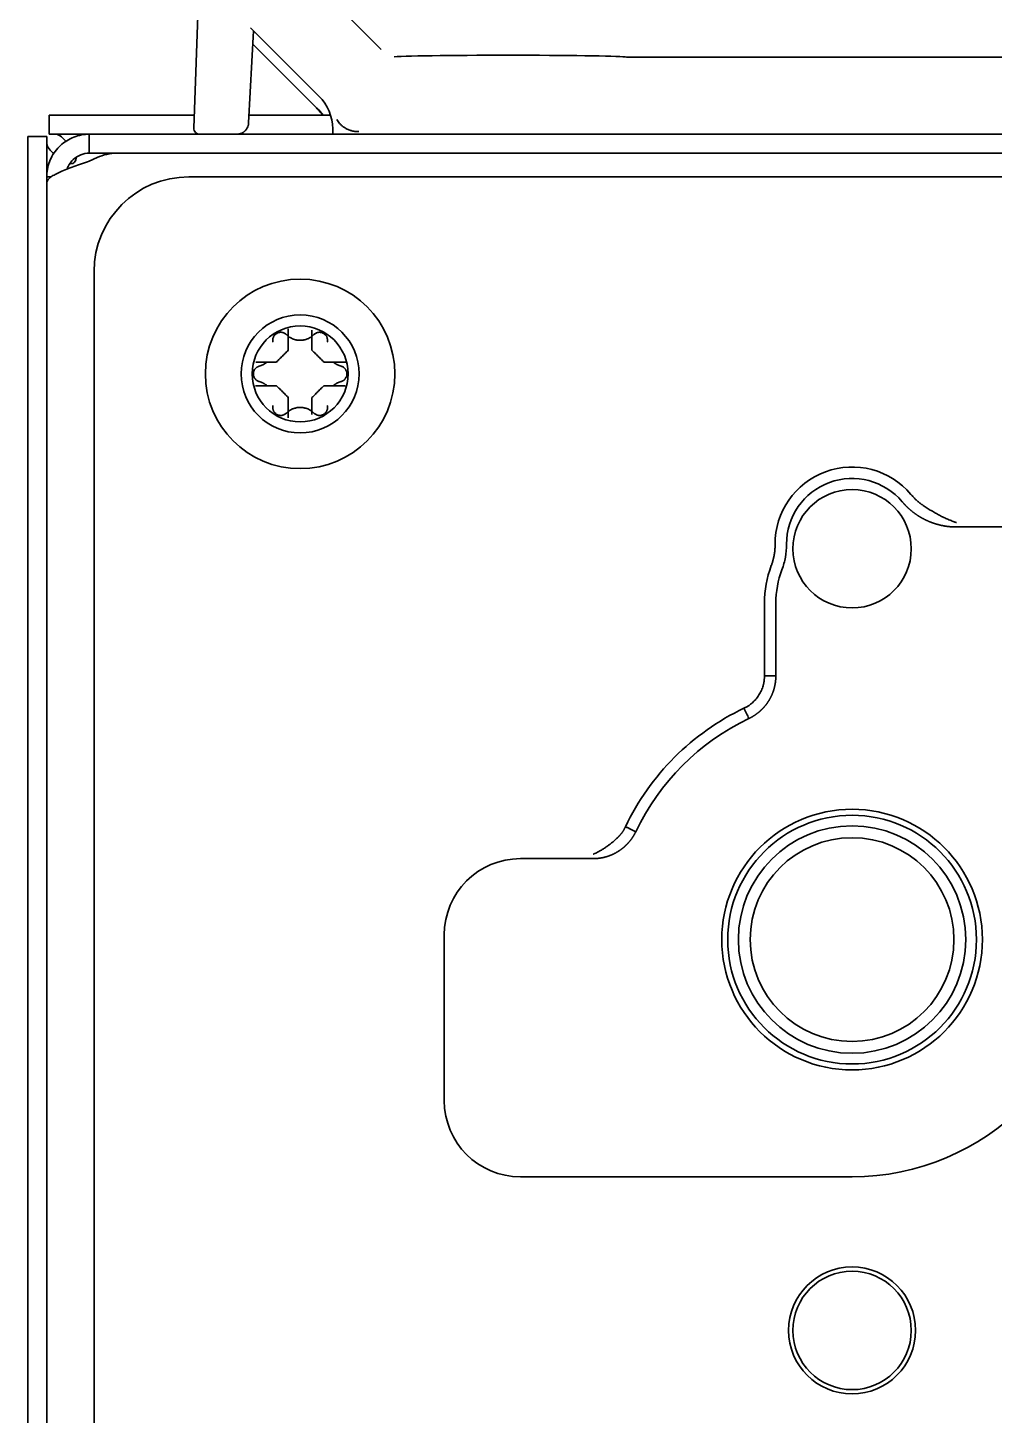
# Model space of a CAD drawing. Extents: x 53 to 4124, y 6244 to 10190.
# Drawn here: x 2213.5 to 2254.3, y 9966.3 to 10024.9 of the extents above; entities that cross this region are included whole.
import ezdxf

# ---------------------------------------------------------------- set-up
doc = ezdxf.new("R2010")
doc.units = 0
doc.header["$LTSCALE"] = 5
doc.layers.add('1', color=7, linetype='CONTINUOUS', true_color=0xffffff)

msp = doc.modelspace()

# ---------------------------------------------------------------- linework, layer by layer
at = {"layer": '1', "color": 7, "linetype": 'Continuous', "lineweight": 35}
for p, q in [((2228.396, 10023.969), (2220.407, 10031.958)), ((2220.484, 10020.652), (2220.708, 10027.06)), ((2223.004, 10024.764), (2222.8, 10020.867)), ((2222.881, 10024.888), (2225.768, 10022)), ((2222.974, 10024.194), (2225.604, 10021.565)), ((2238.772, 10023.646), (2254.779, 10023.646)), ((2214.375, 10021.193), (2216.375, 10021.193)), ((2214.375, 10020.393), (2214.375, 10021.193)), ((2220.512, 10021.193), (2216.375, 10021.193)), ((2226.269, 10021.193), (2222.819, 10021.193)), ((2226.354, 10020.621), (2226.358, 10020.393)), ((2213.475, 10018.293), (2213.475, 10020.293)), ((2213.475, 10020.293), (2214.275, 10020.293)), ((2214.275, 10020.293), (2214.275, 10018.599)), ((2216.068, 10020.393), (2214.375, 10020.393)), ((2216.075, 10020.393), (2216.401, 10020.393)), ((2216.401, 10020.393), (2217.246, 10020.393)), ((2217.246, 10020.393), (2272.939, 10020.393)), ((2216.075, 10019.593), (2216.401, 10019.593)), ((2216.401, 10019.404), (2216.075, 10019.252)), ((2217.246, 10019.593), (2216.401, 10019.593)), ((2217.246, 10019.593), (2272.939, 10019.593)), ((2217.246, 10019.591), (2272.575, 10019.591)), ((2222.775, 10019.591), (2222.775, 10019.593)), ((2226.372, 10019.593), (2226.372, 10019.591)), ((2232.572, 10019.593), (2232.572, 10019.591)), ((2234.984, 10019.591), (2234.984, 10019.593)), ((2213.475, 10018.293), (2213.475, 9677.393)), ((2214.468, 10018.593), (2214.275, 10018.593)), ((2214.275, 10018.593), (2214.275, 10018.343)), ((2214.275, 9378.493), (2214.275, 10018.343)), ((2220.275, 10018.593), (2279.276, 10018.593)), ((2274.275, 10018.593), (2220.275, 10018.593)), ((2216.275, 10014.593), (2216.275, 9927.088)), ((2216.275, 9928.593), (2216.275, 10014.593)), ((2255.275, 10003.811), (2252.684, 10003.811)), ((2244.575, 9997.529), (2244.575, 10000.593)), ((2245.058, 10000.593), (2245.058, 9997.529)), ((2237.339, 9989.811), (2234.275, 9989.811)), ((2231.058, 9986.593), (2231.058, 9979.593)), ((2234.275, 9976.376), (2248.275, 9976.376))]:
    msp.add_line(p, q, dxfattribs=at)
for centre, radius in [((2224.975, 10010.275), 4), ((2224.975, 10010.275), 2.49), ((2224.975, 10010.275), 2.025), ((2248.275, 10002.893), 2.5), ((2248.275, 9986.393), 5.5), ((2248.275, 9986.391), 5.25), ((2248.275, 9986.393), 4.8), ((2248.275, 9986.393), 4.3), ((2248.275, 9969.893), 2.68), ((2248.275, 9969.893), 2.5)]:
    msp.add_circle(centre, radius, dxfattribs=at)
for centre, radius, start, end in [((2220.734, 10020.643), 0.25, 178, 270), ((2215.275, 10019.393), 0.25, 270, 0), ((2217.246, 10017.591), 2, 90, 115), ((2220.275, 10014.593), 4, 90, 180), ((2220.275, 10014.593), 4, 90, 180), ((2248.275, 10003.093), 3.25, 40.12402, 180.27494), ((2248.275, 10003.093), 2.767, 40.12402, 180.27494), ((2249.075, 10000.593), 4.5, 159.36558, 180), ((2249.075, 10000.593), 4.017, 159.36558, 180), ((2248.275, 9986.593), 10.6, 115.50031, 154.49969), ((2248.275, 9986.593), 10.117, 115.50031, 154.49969), ((2234.275, 9986.593), 3.217, 90, 180), ((2248.275, 9986.593), 10.217, 270, 0), ((2234.275, 9979.593), 3.217, 180, 270)]:
    msp.add_arc(centre, radius, start, end, dxfattribs=at)
for centre, major_axis, ratio, start_param, end_param in [((2233.775, 10023.641), (5, 0), 0.017455, 0.087266, 2.885131), ((2224.354, 10020.586), (1.841, 0.782), 0.999823, 5.899274, 6.667096), ((2224.284, 10020.074), (0.76, -1.85), 0.999821, 1.774906, 1.96609)]:
    msp.add_ellipse(centre, major_axis=major_axis, ratio=ratio, start_param=start_param, end_param=end_param, dxfattribs=at)
for points, degree in [([(2225.604, 10021.565), (2225.631, 10021.537), (2225.658, 10021.51), (2225.686, 10021.483)], 3), ([(2225.693, 10021.475), (2225.691, 10021.478), (2225.688, 10021.48), (2225.686, 10021.483)], 3), ([(2216.075, 10019.593), (2216.075, 10020.393)], 1), ([(2223.975, 10010.775), (2223.999, 10010.799), (2224.046, 10010.847), (2224.118, 10010.918), (2224.189, 10010.99), (2224.261, 10011.061), (2224.332, 10011.132), (2224.404, 10011.204), (2224.451, 10011.252), (2224.475, 10011.275)], 3), ([(2225.475, 10011.275), (2225.501, 10011.249), (2225.553, 10011.198), (2225.626, 10011.124), (2225.698, 10011.053), (2225.768, 10010.983), (2225.837, 10010.913), (2225.906, 10010.845), (2225.952, 10010.798), (2225.975, 10010.775)], 3), ([(2224.475, 10009.275), (2224.449, 10009.302), (2224.398, 10009.353), (2224.324, 10009.427), (2224.253, 10009.498), (2224.182, 10009.568), (2224.113, 10009.638), (2224.044, 10009.706), (2223.998, 10009.752), (2223.975, 10009.775)], 3), ([(2225.975, 10009.775), (2225.952, 10009.752), (2225.904, 10009.704), (2225.833, 10009.633), (2225.761, 10009.561), (2225.69, 10009.49), (2225.618, 10009.419), (2225.547, 10009.347), (2225.499, 10009.299), (2225.475, 10009.275)], 3), ([(2250.76, 10005.188), (2250.99, 10004.913), (2251.282, 10004.718)], 2), ([(2244.864, 10002.179), (2245.028, 10002.613), (2245.025, 10003.078)], 2), ([(2243.712, 9996.161), (2244.111, 9996.347), (2244.578, 9997.091), (2244.575, 9997.529)], 2), ([(2245.058, 9997.529), (2244.575, 9997.529)], 1), ([(2243.92, 9995.725), (2243.85, 9995.87), (2243.781, 9996.015), (2243.712, 9996.161)], 3), ([(2238.397, 9990.718), (2238.59, 9990.904), (2238.708, 9991.157)], 2), ([(2239.143, 9990.949), (2238.708, 9991.157)], 1)]:
    msp.add_open_spline(points, degree=degree, dxfattribs=at)
for points, knots in [([(2225.693, 10021.475), (2225.716, 10021.452), (2225.739, 10021.428), (2225.783, 10021.38), (2225.804, 10021.355), (2225.857, 10021.29), (2225.887, 10021.25), (2225.916, 10021.208)], [0, 0, 0, 0, 0.281294, 0.281294, 0.562588, 0.562588, 1, 1, 1, 1]), ([(2222.3, 10020.393), (2222.309, 10020.393), (2222.317, 10020.393), (2222.334, 10020.394), (2222.343, 10020.395), (2222.369, 10020.398), (2222.386, 10020.4), (2222.421, 10020.408), (2222.439, 10020.413), (2222.476, 10020.424), (2222.494, 10020.432), (2222.531, 10020.449), (2222.549, 10020.459), (2222.578, 10020.477), (2222.587, 10020.483), (2222.606, 10020.497), (2222.616, 10020.505), (2222.635, 10020.522), (2222.645, 10020.531), (2222.664, 10020.55), (2222.674, 10020.56), (2222.689, 10020.578), (2222.693, 10020.584), (2222.703, 10020.597), (2222.708, 10020.603), (2222.722, 10020.624), (2222.731, 10020.639), (2222.74, 10020.656)], [0, 0, 0, 0, 0.0625, 0.0625, 0.125, 0.125, 0.25, 0.25, 0.375, 0.375, 0.5, 0.5, 0.625, 0.625, 0.6875, 0.6875, 0.75, 0.75, 0.8125, 0.8125, 0.875, 0.875, 0.90625, 0.90625, 0.9375, 0.9375, 1, 1, 1, 1]), ([(2222.74, 10020.656), (2222.757, 10020.687), (2222.771, 10020.721), (2222.786, 10020.774), (2222.791, 10020.793), (2222.797, 10020.83), (2222.799, 10020.848), (2222.8, 10020.867)], [0, 0, 0, 0, 0.5, 0.5, 0.75, 0.75, 1, 1, 1, 1]), ([(2226.519, 10021.016), (2226.536, 10020.987), (2226.555, 10020.959), (2226.596, 10020.903), (2226.618, 10020.875), (2226.668, 10020.821), (2226.694, 10020.794), (2226.753, 10020.742), (2226.785, 10020.717), (2226.837, 10020.681), (2226.856, 10020.669), (2226.894, 10020.645), (2226.914, 10020.634), (2226.976, 10020.601), (2227.022, 10020.581), (2227.085, 10020.559), (2227.098, 10020.554), (2227.124, 10020.546), (2227.138, 10020.542), (2227.18, 10020.531), (2227.209, 10020.524), (2227.27, 10020.513), (2227.303, 10020.508), (2227.371, 10020.502), (2227.407, 10020.5), (2227.446, 10020.501)], [0, 0, 0, 0, 0.125, 0.125, 0.25, 0.25, 0.375, 0.375, 0.5, 0.5, 0.5625, 0.5625, 0.625, 0.625, 0.75, 0.75, 0.78125, 0.78125, 0.8125, 0.8125, 0.875, 0.875, 0.9375, 0.9375, 1, 1, 1, 1]), ([(2214.275, 10020.052), (2214.275, 10019.978), (2214.299, 10019.904), (2214.389, 10019.757), (2214.456, 10019.683), (2214.555, 10019.596), (2214.571, 10019.582), (2214.588, 10019.568)], [0, 0, 0, 0, 0.457352, 0.457352, 0.914704, 0.914704, 1, 1, 1, 1]), ([(2214.281, 10018.742), (2214.291, 10018.853), (2214.31, 10018.964), (2214.37, 10019.179), (2214.409, 10019.284), (2214.507, 10019.484), (2214.566, 10019.58), (2214.699, 10019.759), (2214.774, 10019.842), (2214.938, 10019.993), (2215.028, 10020.061), (2215.217, 10020.179), (2215.317, 10020.23), (2215.525, 10020.311), (2215.633, 10020.342), (2215.852, 10020.383), (2215.964, 10020.393), (2216.075, 10020.393)], [0, 0, 0, 0, 0.125, 0.125, 0.25, 0.25, 0.375, 0.375, 0.5, 0.5, 0.625, 0.625, 0.75, 0.75, 0.875, 0.875, 1, 1, 1, 1]), ([(2215.102, 10020.078), (2215.088, 10020.096), (2215.073, 10020.113), (2214.985, 10020.213), (2214.912, 10020.28), (2214.764, 10020.37), (2214.69, 10020.393), (2214.616, 10020.393)], [0, 0, 0, 0, 0.088137, 0.088137, 0.544069, 0.544069, 1, 1, 1, 1]), ([(2215.133, 10018.928), (2215.146, 10018.964), (2215.16, 10018.999), (2215.231, 10019.144), (2215.307, 10019.245), (2215.489, 10019.413), (2215.596, 10019.48), (2215.827, 10019.57), (2215.951, 10019.593), (2216.075, 10019.593)], [0, 0, 0, 0, 0.092302, 0.092302, 0.394868, 0.394868, 0.697434, 0.697434, 1, 1, 1, 1]), ([(2216.075, 10019.252), (2215.964, 10019.215), (2215.852, 10019.178), (2215.633, 10019.104), (2215.525, 10019.068), (2215.317, 10018.994), (2215.217, 10018.957), (2215.028, 10018.883), (2214.938, 10018.846), (2214.774, 10018.772), (2214.699, 10018.736), (2214.566, 10018.662), (2214.507, 10018.625), (2214.409, 10018.551), (2214.37, 10018.514), (2214.31, 10018.44), (2214.291, 10018.404), (2214.281, 10018.367)], [0, 0, 0, 0, 0.125, 0.125, 0.25, 0.25, 0.375, 0.375, 0.5, 0.5, 0.625, 0.625, 0.75, 0.75, 0.875, 0.875, 1, 1, 1, 1]), ([(2214.275, 10018.593), (2214.275, 10018.606), (2214.275, 10018.632), (2214.277, 10018.669), (2214.279, 10018.706), (2214.281, 10018.73), (2214.281, 10018.742)], [0, 0, 0, 0, 0.253656, 0.505818, 0.755049, 1, 1, 1, 1]), ([(2214.281, 10018.367), (2214.281, 10018.363), (2214.279, 10018.356), (2214.277, 10018.349), (2214.275, 10018.344), (2214.275, 10018.344), (2214.275, 10018.343)], [0, 0, 0, 0, 0.244951, 0.494182, 0.746344, 1, 1, 1, 1]), ([(2223.831, 10011.608), (2223.826, 10011.625), (2223.82, 10011.661), (2223.819, 10011.697), (2223.821, 10011.724), (2223.822, 10011.733), (2223.824, 10011.751), (2223.826, 10011.76), (2223.832, 10011.787), (2223.837, 10011.804), (2223.848, 10011.83), (2223.852, 10011.838), (2223.86, 10011.855), (2223.865, 10011.863), (2223.879, 10011.886), (2223.89, 10011.901), (2223.908, 10011.922), (2223.915, 10011.929), (2223.928, 10011.942), (2223.935, 10011.948), (2223.956, 10011.966), (2223.971, 10011.976), (2223.995, 10011.99), (2224.004, 10011.995), (2224.02, 10012.003), (2224.029, 10012.006), (2224.055, 10012.016), (2224.073, 10012.021), (2224.1, 10012.026), (2224.109, 10012.028), (2224.128, 10012.03), (2224.137, 10012.031), (2224.156, 10012.031), (2224.165, 10012.031), (2224.183, 10012.03), (2224.192, 10012.029), (2224.22, 10012.025), (2224.237, 10012.022), (2224.264, 10012.013), (2224.272, 10012.01), (2224.289, 10012.004), (2224.298, 10012), (2224.322, 10011.988), (2224.338, 10011.979), (2224.36, 10011.963), (2224.367, 10011.957), (2224.381, 10011.945), (2224.387, 10011.939), (2224.394, 10011.933)], [0, 0, 0, 0, 0.0625, 0.125, 0.125, 0.15625, 0.15625, 0.1875, 0.1875, 0.25, 0.25, 0.28125, 0.28125, 0.3125, 0.3125, 0.375, 0.375, 0.40625, 0.40625, 0.4375, 0.4375, 0.5, 0.5, 0.53125, 0.53125, 0.5625, 0.5625, 0.625, 0.625, 0.65625, 0.65625, 0.6875, 0.6875, 0.71875, 0.71875, 0.75, 0.75, 0.8125, 0.8125, 0.84375, 0.84375, 0.875, 0.875, 0.9375, 0.9375, 0.96875, 0.96875, 1, 1, 1, 1]), ([(2224.394, 10011.933), (2224.432, 10011.895), (2224.473, 10011.861), (2224.539, 10011.817), (2224.561, 10011.803), (2224.597, 10011.784), (2224.609, 10011.778), (2224.633, 10011.767), (2224.646, 10011.761), (2224.708, 10011.735), (2224.759, 10011.719), (2224.825, 10011.706), (2224.839, 10011.704), (2224.866, 10011.7), (2224.879, 10011.698), (2224.92, 10011.694), (2224.948, 10011.692), (2225.03, 10011.692), (2225.084, 10011.698), (2225.163, 10011.714), (2225.19, 10011.72), (2225.229, 10011.732), (2225.242, 10011.737), (2225.267, 10011.746), (2225.28, 10011.751), (2225.342, 10011.776), (2225.389, 10011.802), (2225.455, 10011.846), (2225.477, 10011.862), (2225.518, 10011.896), (2225.538, 10011.914), (2225.557, 10011.933)], [0, 0, 0, 0, 0.125, 0.125, 0.1875, 0.1875, 0.21875, 0.21875, 0.25, 0.25, 0.375, 0.375, 0.40625, 0.40625, 0.4375, 0.4375, 0.5, 0.5, 0.625, 0.625, 0.6875, 0.6875, 0.71875, 0.71875, 0.75, 0.75, 0.875, 0.875, 0.9375, 0.9375, 1, 1, 1, 1]), ([(2224.475, 10011.275), (2224.475, 10011.33), (2224.475, 10011.438), (2224.475, 10011.599), (2224.475, 10011.758), (2224.475, 10011.914), (2224.475, 10012.049), (2224.475, 10012.135), (2224.475, 10012.171)], [0, 0, 0, 0, 0.176379, 0.352757, 0.529136, 0.705514, 0.881893, 1, 1, 1, 1]), ([(2225.475, 10012.115), (2225.475, 10012.059), (2225.475, 10012.003), (2225.475, 10011.838), (2225.475, 10011.728), (2225.475, 10011.504), (2225.475, 10011.391), (2225.475, 10011.275)], [0, 0, 0, 0, 0.207293, 0.207293, 0.603646, 0.603646, 1, 1, 1, 1]), ([(2225.557, 10011.933), (2225.57, 10011.946), (2225.597, 10011.969), (2225.628, 10011.988), (2225.653, 10012), (2225.661, 10012.004), (2225.678, 10012.01), (2225.687, 10012.013), (2225.713, 10012.021), (2225.731, 10012.025), (2225.758, 10012.029), (2225.767, 10012.03), (2225.786, 10012.031), (2225.795, 10012.031), (2225.822, 10012.03), (2225.841, 10012.028), (2225.868, 10012.023), (2225.877, 10012.021), (2225.895, 10012.016), (2225.904, 10012.013), (2225.93, 10012.003), (2225.946, 10011.995), (2225.97, 10011.981), (2225.978, 10011.976), (2225.994, 10011.966), (2226.001, 10011.96), (2226.023, 10011.943), (2226.036, 10011.93), (2226.054, 10011.909), (2226.06, 10011.902), (2226.071, 10011.887), (2226.076, 10011.879), (2226.091, 10011.856), (2226.099, 10011.839), (2226.109, 10011.814), (2226.113, 10011.805), (2226.118, 10011.787), (2226.12, 10011.779), (2226.127, 10011.752), (2226.129, 10011.734), (2226.131, 10011.707), (2226.131, 10011.698), (2226.131, 10011.679), (2226.13, 10011.67), (2226.128, 10011.643), (2226.124, 10011.625), (2226.12, 10011.608)], [0, 0, 0, 0, 0.0625, 0.125, 0.125, 0.15625, 0.15625, 0.1875, 0.1875, 0.25, 0.25, 0.28125, 0.28125, 0.3125, 0.3125, 0.375, 0.375, 0.40625, 0.40625, 0.4375, 0.4375, 0.5, 0.5, 0.53125, 0.53125, 0.5625, 0.5625, 0.625, 0.625, 0.65625, 0.65625, 0.6875, 0.6875, 0.75, 0.75, 0.78125, 0.78125, 0.8125, 0.8125, 0.875, 0.875, 0.90625, 0.90625, 0.9375, 0.9375, 1, 1, 1, 1]), ([(2223.1, 10010.775), (2223.167, 10010.775), (2223.236, 10010.775), (2223.413, 10010.775), (2223.523, 10010.775), (2223.746, 10010.775), (2223.86, 10010.775), (2223.975, 10010.775)], [0, 0, 0, 0, 0.241257, 0.241257, 0.620628, 0.620628, 1, 1, 1, 1]), ([(2223.249, 10010.601), (2223.301, 10010.614), (2223.35, 10010.633), (2223.422, 10010.668), (2223.445, 10010.681), (2223.48, 10010.702), (2223.491, 10010.71), (2223.513, 10010.725), (2223.524, 10010.733), (2223.546, 10010.75), (2223.557, 10010.758), (2223.567, 10010.767)], [0, 0, 0, 0, 0.4426, 0.4426, 0.6639, 0.6639, 0.77455, 0.77455, 0.885201, 0.885201, 1, 1, 1, 1]), ([(2225.975, 10010.775), (2226.03, 10010.775), (2226.138, 10010.775), (2226.299, 10010.775), (2226.458, 10010.775), (2226.613, 10010.775), (2226.757, 10010.775), (2226.854, 10010.775), (2226.899, 10010.775)], [0, 0, 0, 0, 0.17105, 0.3421, 0.513149, 0.684199, 0.855249, 1, 1, 1, 1]), ([(2226.383, 10010.768), (2226.393, 10010.759), (2226.425, 10010.733), (2226.458, 10010.71), (2226.493, 10010.689), (2226.504, 10010.682), (2226.528, 10010.669), (2226.54, 10010.663), (2226.6, 10010.633), (2226.649, 10010.615), (2226.701, 10010.601)], [0, 0, 0, 0, 0.11426, 0.335695, 0.335695, 0.446413, 0.446413, 0.55713, 0.55713, 1, 1, 1, 1]), ([(2223.249, 10009.95), (2223.232, 10009.955), (2223.198, 10009.967), (2223.166, 10009.985), (2223.143, 10010), (2223.136, 10010.005), (2223.121, 10010.017), (2223.115, 10010.023), (2223.095, 10010.041), (2223.082, 10010.055), (2223.065, 10010.076), (2223.06, 10010.084), (2223.05, 10010.099), (2223.045, 10010.107), (2223.032, 10010.132), (2223.025, 10010.148), (2223.016, 10010.175), (2223.013, 10010.184), (2223.008, 10010.202), (2223.006, 10010.211), (2223.002, 10010.238), (2223, 10010.257), (2223, 10010.284), (2223.001, 10010.294), (2223.002, 10010.312), (2223.003, 10010.322), (2223.008, 10010.349), (2223.012, 10010.367), (2223.021, 10010.393), (2223.025, 10010.402), (2223.032, 10010.419), (2223.036, 10010.427), (2223.049, 10010.451), (2223.059, 10010.467), (2223.076, 10010.489), (2223.082, 10010.496), (2223.095, 10010.509), (2223.101, 10010.516), (2223.121, 10010.534), (2223.135, 10010.546), (2223.158, 10010.561), (2223.166, 10010.566), (2223.182, 10010.574), (2223.19, 10010.579), (2223.215, 10010.59), (2223.232, 10010.596), (2223.249, 10010.601)], [0, 0, 0, 0, 0.0625, 0.125, 0.125, 0.15625, 0.15625, 0.1875, 0.1875, 0.25, 0.25, 0.28125, 0.28125, 0.3125, 0.3125, 0.375, 0.375, 0.40625, 0.40625, 0.4375, 0.4375, 0.5, 0.5, 0.53125, 0.53125, 0.5625, 0.5625, 0.625, 0.625, 0.65625, 0.65625, 0.6875, 0.6875, 0.75, 0.75, 0.78125, 0.78125, 0.8125, 0.8125, 0.875, 0.875, 0.90625, 0.90625, 0.9375, 0.9375, 1, 1, 1, 1]), ([(2226.701, 10010.601), (2226.719, 10010.596), (2226.753, 10010.584), (2226.784, 10010.566), (2226.807, 10010.551), (2226.815, 10010.546), (2226.829, 10010.534), (2226.836, 10010.528), (2226.856, 10010.51), (2226.868, 10010.496), (2226.885, 10010.475), (2226.891, 10010.467), (2226.901, 10010.452), (2226.905, 10010.444), (2226.918, 10010.419), (2226.926, 10010.403), (2226.935, 10010.376), (2226.938, 10010.367), (2226.942, 10010.349), (2226.944, 10010.34), (2226.949, 10010.313), (2226.95, 10010.295), (2226.95, 10010.267), (2226.95, 10010.257), (2226.948, 10010.239), (2226.947, 10010.23), (2226.943, 10010.202), (2226.938, 10010.184), (2226.929, 10010.158), (2226.926, 10010.149), (2226.918, 10010.132), (2226.914, 10010.124), (2226.901, 10010.1), (2226.891, 10010.084), (2226.874, 10010.062), (2226.869, 10010.055), (2226.856, 10010.042), (2226.85, 10010.035), (2226.83, 10010.017), (2226.815, 10010.005), (2226.793, 10009.99), (2226.785, 10009.985), (2226.769, 10009.977), (2226.761, 10009.973), (2226.736, 10009.961), (2226.719, 10009.955), (2226.701, 10009.95)], [0, 0, 0, 0, 0.0625, 0.125, 0.125, 0.15625, 0.15625, 0.1875, 0.1875, 0.25, 0.25, 0.28125, 0.28125, 0.3125, 0.3125, 0.375, 0.375, 0.40625, 0.40625, 0.4375, 0.4375, 0.5, 0.5, 0.53125, 0.53125, 0.5625, 0.5625, 0.625, 0.625, 0.65625, 0.65625, 0.6875, 0.6875, 0.75, 0.75, 0.78125, 0.78125, 0.8125, 0.8125, 0.875, 0.875, 0.90625, 0.90625, 0.9375, 0.9375, 1, 1, 1, 1]), ([(2223.975, 10009.775), (2223.921, 10009.775), (2223.813, 10009.775), (2223.651, 10009.775), (2223.492, 10009.775), (2223.337, 10009.775), (2223.205, 10009.775), (2223.121, 10009.775), (2223.088, 10009.775)], [0, 0, 0, 0, 0.177991, 0.355983, 0.533974, 0.711965, 0.889957, 1, 1, 1, 1]), ([(2223.568, 10009.783), (2223.557, 10009.792), (2223.525, 10009.818), (2223.492, 10009.841), (2223.458, 10009.862), (2223.446, 10009.869), (2223.422, 10009.882), (2223.411, 10009.888), (2223.351, 10009.918), (2223.301, 10009.936), (2223.249, 10009.95)], [0, 0, 0, 0, 0.114897, 0.336173, 0.336173, 0.446811, 0.446811, 0.557449, 0.557449, 1, 1, 1, 1]), ([(2226.882, 10009.775), (2226.804, 10009.775), (2226.726, 10009.775), (2226.538, 10009.775), (2226.428, 10009.775), (2226.204, 10009.775), (2226.091, 10009.775), (2225.975, 10009.775)], [0, 0, 0, 0, 0.268822, 0.268822, 0.634411, 0.634411, 1, 1, 1, 1]), ([(2226.701, 10009.95), (2226.65, 10009.936), (2226.6, 10009.918), (2226.529, 10009.883), (2226.505, 10009.87), (2226.471, 10009.849), (2226.46, 10009.841), (2226.437, 10009.826), (2226.427, 10009.818), (2226.405, 10009.801), (2226.394, 10009.793), (2226.383, 10009.784)], [0, 0, 0, 0, 0.442502, 0.442502, 0.663754, 0.663754, 0.774379, 0.774379, 0.885005, 0.885005, 1, 1, 1, 1]), ([(2224.394, 10008.618), (2224.381, 10008.605), (2224.353, 10008.582), (2224.322, 10008.563), (2224.298, 10008.551), (2224.29, 10008.547), (2224.273, 10008.541), (2224.264, 10008.538), (2224.238, 10008.53), (2224.22, 10008.526), (2224.184, 10008.521), (2224.165, 10008.52), (2224.128, 10008.521), (2224.11, 10008.523), (2224.082, 10008.528), (2224.074, 10008.53), (2224.056, 10008.535), (2224.047, 10008.538), (2224.021, 10008.548), (2224.004, 10008.556), (2223.98, 10008.57), (2223.972, 10008.575), (2223.957, 10008.585), (2223.949, 10008.591), (2223.928, 10008.609), (2223.915, 10008.621), (2223.896, 10008.642), (2223.891, 10008.649), (2223.88, 10008.664), (2223.874, 10008.672), (2223.86, 10008.696), (2223.852, 10008.712), (2223.841, 10008.737), (2223.838, 10008.746), (2223.832, 10008.763), (2223.83, 10008.772), (2223.824, 10008.799), (2223.821, 10008.817), (2223.82, 10008.844), (2223.819, 10008.853), (2223.82, 10008.872), (2223.82, 10008.881), (2223.823, 10008.908), (2223.826, 10008.926), (2223.831, 10008.943)], [0, 0, 0, 0, 0.0625, 0.125, 0.125, 0.15625, 0.15625, 0.1875, 0.1875, 0.25, 0.25, 0.3125, 0.3125, 0.375, 0.375, 0.40625, 0.40625, 0.4375, 0.4375, 0.5, 0.5, 0.53125, 0.53125, 0.5625, 0.5625, 0.625, 0.625, 0.65625, 0.65625, 0.6875, 0.6875, 0.75, 0.75, 0.78125, 0.78125, 0.8125, 0.8125, 0.875, 0.875, 0.90625, 0.90625, 0.9375, 0.9375, 1, 1, 1, 1]), ([(2225.556, 10008.618), (2225.519, 10008.656), (2225.478, 10008.69), (2225.412, 10008.734), (2225.389, 10008.748), (2225.342, 10008.773), (2225.317, 10008.785), (2225.243, 10008.816), (2225.191, 10008.832), (2225.125, 10008.845), (2225.112, 10008.847), (2225.085, 10008.851), (2225.071, 10008.853), (2225.03, 10008.857), (2225.003, 10008.859), (2224.92, 10008.859), (2224.867, 10008.853), (2224.787, 10008.837), (2224.761, 10008.831), (2224.722, 10008.819), (2224.709, 10008.814), (2224.684, 10008.805), (2224.671, 10008.8), (2224.609, 10008.775), (2224.562, 10008.749), (2224.495, 10008.705), (2224.474, 10008.689), (2224.432, 10008.655), (2224.413, 10008.637), (2224.394, 10008.618)], [0, 0, 0, 0, 0.125, 0.125, 0.1875, 0.1875, 0.25, 0.25, 0.375, 0.375, 0.40625, 0.40625, 0.4375, 0.4375, 0.5, 0.5, 0.625, 0.625, 0.6875, 0.6875, 0.71875, 0.71875, 0.75, 0.75, 0.875, 0.875, 0.9375, 0.9375, 1, 1, 1, 1]), ([(2224.475, 10008.417), (2224.475, 10008.479), (2224.475, 10008.542), (2224.475, 10008.713), (2224.475, 10008.823), (2224.475, 10009.047), (2224.475, 10009.16), (2224.475, 10009.275)], [0, 0, 0, 0, 0.225482, 0.225482, 0.612741, 0.612741, 1, 1, 1, 1]), ([(2225.475, 10009.275), (2225.475, 10009.221), (2225.475, 10009.113), (2225.475, 10008.952), (2225.475, 10008.793), (2225.475, 10008.664), (2225.475, 10008.589), (2225.475, 10008.564)], [0, 0, 0, 0, 0.223221, 0.446441, 0.669662, 0.892882, 1, 1, 1, 1]), ([(2226.12, 10008.944), (2226.124, 10008.926), (2226.131, 10008.891), (2226.132, 10008.854), (2226.13, 10008.827), (2226.129, 10008.818), (2226.126, 10008.8), (2226.125, 10008.791), (2226.119, 10008.764), (2226.113, 10008.747), (2226.103, 10008.721), (2226.099, 10008.713), (2226.091, 10008.696), (2226.086, 10008.688), (2226.072, 10008.665), (2226.061, 10008.65), (2226.042, 10008.629), (2226.036, 10008.622), (2226.023, 10008.609), (2226.016, 10008.603), (2225.994, 10008.585), (2225.979, 10008.575), (2225.955, 10008.561), (2225.947, 10008.556), (2225.93, 10008.548), (2225.921, 10008.545), (2225.896, 10008.535), (2225.878, 10008.53), (2225.85, 10008.525), (2225.841, 10008.523), (2225.823, 10008.521), (2225.813, 10008.52), (2225.795, 10008.52), (2225.786, 10008.52), (2225.767, 10008.521), (2225.758, 10008.522), (2225.731, 10008.526), (2225.713, 10008.529), (2225.687, 10008.538), (2225.678, 10008.541), (2225.661, 10008.547), (2225.653, 10008.551), (2225.628, 10008.563), (2225.613, 10008.573), (2225.591, 10008.588), (2225.583, 10008.594), (2225.57, 10008.606), (2225.563, 10008.612), (2225.556, 10008.618)], [0, 0, 0, 0, 0.0625, 0.125, 0.125, 0.15625, 0.15625, 0.1875, 0.1875, 0.25, 0.25, 0.28125, 0.28125, 0.3125, 0.3125, 0.375, 0.375, 0.40625, 0.40625, 0.4375, 0.4375, 0.5, 0.5, 0.53125, 0.53125, 0.5625, 0.5625, 0.625, 0.625, 0.65625, 0.65625, 0.6875, 0.6875, 0.71875, 0.71875, 0.75, 0.75, 0.8125, 0.8125, 0.84375, 0.84375, 0.875, 0.875, 0.9375, 0.9375, 0.96875, 0.96875, 1, 1, 1, 1]), ([(2252.684, 10003.811), (2252.675, 10003.811), (2252.657, 10003.811), (2252.63, 10003.811), (2252.602, 10003.812), (2252.575, 10003.813), (2252.548, 10003.814), (2252.521, 10003.815), (2252.494, 10003.817), (2252.467, 10003.819), (2252.44, 10003.821), (2252.412, 10003.823), (2252.385, 10003.826), (2252.358, 10003.828), (2252.331, 10003.831), (2252.304, 10003.835), (2252.277, 10003.838), (2252.25, 10003.842), (2252.224, 10003.846), (2252.197, 10003.851), (2252.17, 10003.855), (2252.143, 10003.86), (2252.116, 10003.865), (2252.09, 10003.87), (2252.063, 10003.876), (2252.037, 10003.881), (2252.01, 10003.887), (2251.984, 10003.894), (2251.957, 10003.9), (2251.931, 10003.907), (2251.905, 10003.914), (2251.878, 10003.921), (2251.852, 10003.928), (2251.826, 10003.936), (2251.8, 10003.944), (2251.774, 10003.952), (2251.748, 10003.96), (2251.722, 10003.969), (2251.697, 10003.978), (2251.671, 10003.987), (2251.646, 10003.996), (2251.62, 10004.006), (2251.595, 10004.015), (2251.569, 10004.025), (2251.544, 10004.036), (2251.519, 10004.046), (2251.494, 10004.057), (2251.469, 10004.068), (2251.444, 10004.079), (2251.42, 10004.09), (2251.395, 10004.102), (2251.371, 10004.114), (2251.346, 10004.126), (2251.322, 10004.138), (2251.298, 10004.15), (2251.274, 10004.163), (2251.25, 10004.176), (2251.226, 10004.189), (2251.202, 10004.202), (2251.179, 10004.216), (2251.155, 10004.23), (2251.132, 10004.244), (2251.109, 10004.258), (2251.086, 10004.272), (2251.063, 10004.287), (2251.04, 10004.302), (2251.017, 10004.317), (2250.995, 10004.332), (2250.972, 10004.347), (2250.95, 10004.363), (2250.928, 10004.379), (2250.906, 10004.395), (2250.884, 10004.411), (2250.863, 10004.427), (2250.841, 10004.444), (2250.82, 10004.461), (2250.798, 10004.478), (2250.777, 10004.495), (2250.757, 10004.512), (2250.736, 10004.53), (2250.715, 10004.548), (2250.695, 10004.566), (2250.675, 10004.584), (2250.654, 10004.602), (2250.634, 10004.62), (2250.615, 10004.639), (2250.595, 10004.658), (2250.576, 10004.677), (2250.556, 10004.696), (2250.537, 10004.716), (2250.519, 10004.735), (2250.5, 10004.755), (2250.481, 10004.775), (2250.463, 10004.795), (2250.445, 10004.815), (2250.427, 10004.835), (2250.409, 10004.856), (2250.397, 10004.87), (2250.391, 10004.877)], [0, 0, 0, 0, 0.010418, 0.020835, 0.031253, 0.04167, 0.052088, 0.062505, 0.072922, 0.08334, 0.093757, 0.104175, 0.114592, 0.125009, 0.135426, 0.145844, 0.156261, 0.166678, 0.177095, 0.187512, 0.197929, 0.208347, 0.218764, 0.229181, 0.239598, 0.250015, 0.260432, 0.270849, 0.281266, 0.291683, 0.302099, 0.312516, 0.322933, 0.33335, 0.343767, 0.354184, 0.364601, 0.375017, 0.385434, 0.395851, 0.406267, 0.416684, 0.427101, 0.437518, 0.447934, 0.458351, 0.468767, 0.479184, 0.489601, 0.500017, 0.510434, 0.52085, 0.531267, 0.541683, 0.5521, 0.562516, 0.572933, 0.583349, 0.593766, 0.604182, 0.614599, 0.625015, 0.635431, 0.645848, 0.656264, 0.66668, 0.677097, 0.687513, 0.697929, 0.708346, 0.718762, 0.729178, 0.739595, 0.750011, 0.760427, 0.770844, 0.78126, 0.791676, 0.802092, 0.812509, 0.822925, 0.833341, 0.843757, 0.854173, 0.86459, 0.875006, 0.885422, 0.895838, 0.906254, 0.916671, 0.927087, 0.937503, 0.947919, 0.958335, 0.968752, 0.979168, 0.989584, 1, 1, 1, 1]), ([(2252.68, 10003.998), (2252.677, 10004), (2252.673, 10004.001), (2252.668, 10004.002), (2252.667, 10004.003), (2252.665, 10004.003), (2252.662, 10004.004), (2252.66, 10004.005), (2252.65, 10004.009), (2252.643, 10004.011), (2252.62, 10004.019), (2252.605, 10004.025), (2252.56, 10004.041), (2252.53, 10004.052), (2252.44, 10004.087), (2252.38, 10004.111), (2252.261, 10004.163), (2252.202, 10004.19), (2252.084, 10004.246), (2251.967, 10004.305), (2251.851, 10004.368), (2251.736, 10004.434), (2251.678, 10004.467), (2251.564, 10004.536), (2251.507, 10004.572), (2251.394, 10004.644), (2251.338, 10004.681), (2251.282, 10004.718)], [0, 0, 0, 0, 0.007813, 0.007813, 0.009766, 0.009766, 0.011719, 0.015625, 0.015625, 0.03125, 0.03125, 0.0625, 0.0625, 0.125, 0.125, 0.25, 0.25, 0.375, 0.375, 0.5, 0.625, 0.625, 0.75, 0.75, 0.875, 0.875, 1, 1, 1, 1]), ([(2245.508, 10003.08), (2245.509, 10002.898), (2245.493, 10002.715), (2245.428, 10002.356), (2245.38, 10002.18), (2245.316, 10002.009)], [0, 0, 0, 0, 0.5, 0.5, 1, 1, 1, 1]), ([(2245.058, 9997.529), (2245.058, 9997.521), (2245.058, 9997.506), (2245.057, 9997.482), (2245.057, 9997.459), (2245.056, 9997.435), (2245.054, 9997.412), (2245.053, 9997.389), (2245.051, 9997.365), (2245.049, 9997.342), (2245.047, 9997.319), (2245.044, 9997.295), (2245.041, 9997.272), (2245.038, 9997.249), (2245.035, 9997.226), (2245.031, 9997.202), (2245.027, 9997.179), (2245.023, 9997.156), (2245.018, 9997.133), (2245.013, 9997.11), (2245.008, 9997.087), (2245.003, 9997.065), (2244.998, 9997.042), (2244.992, 9997.019), (2244.986, 9996.997), (2244.979, 9996.974), (2244.973, 9996.951), (2244.966, 9996.929), (2244.959, 9996.907), (2244.951, 9996.885), (2244.943, 9996.862), (2244.935, 9996.84), (2244.927, 9996.818), (2244.919, 9996.797), (2244.91, 9996.775), (2244.901, 9996.753), (2244.892, 9996.732), (2244.882, 9996.71), (2244.873, 9996.689), (2244.863, 9996.668), (2244.852, 9996.647), (2244.842, 9996.626), (2244.831, 9996.605), (2244.82, 9996.584), (2244.809, 9996.563), (2244.798, 9996.543), (2244.786, 9996.523), (2244.774, 9996.502), (2244.762, 9996.482), (2244.75, 9996.463), (2244.737, 9996.443), (2244.724, 9996.423), (2244.711, 9996.404), (2244.698, 9996.384), (2244.684, 9996.365), (2244.67, 9996.346), (2244.656, 9996.328), (2244.642, 9996.309), (2244.628, 9996.29), (2244.613, 9996.272), (2244.598, 9996.254), (2244.583, 9996.236), (2244.568, 9996.218), (2244.552, 9996.201), (2244.537, 9996.183), (2244.521, 9996.166), (2244.505, 9996.149), (2244.489, 9996.132), (2244.472, 9996.115), (2244.455, 9996.099), (2244.439, 9996.083), (2244.421, 9996.067), (2244.404, 9996.051), (2244.387, 9996.035), (2244.369, 9996.02), (2244.351, 9996.004), (2244.333, 9995.989), (2244.315, 9995.974), (2244.297, 9995.96), (2244.278, 9995.945), (2244.26, 9995.931), (2244.241, 9995.917), (2244.222, 9995.903), (2244.203, 9995.89), (2244.184, 9995.877), (2244.164, 9995.864), (2244.144, 9995.851), (2244.125, 9995.838), (2244.105, 9995.826), (2244.085, 9995.814), (2244.065, 9995.802), (2244.044, 9995.79), (2244.024, 9995.779), (2244.003, 9995.767), (2243.982, 9995.756), (2243.962, 9995.746), (2243.941, 9995.735), (2243.927, 9995.728), (2243.92, 9995.725)], [0, 0, 0, 0, 0.010418, 0.020837, 0.031255, 0.041673, 0.052091, 0.062509, 0.072927, 0.083344, 0.093762, 0.10418, 0.114597, 0.125015, 0.135432, 0.145849, 0.156267, 0.166684, 0.177101, 0.187518, 0.197935, 0.208352, 0.218769, 0.229186, 0.239602, 0.250019, 0.260436, 0.270852, 0.281269, 0.291686, 0.302102, 0.312519, 0.322935, 0.333351, 0.343768, 0.354184, 0.3646, 0.375017, 0.385433, 0.395849, 0.406265, 0.416681, 0.427098, 0.437514, 0.44793, 0.458346, 0.468762, 0.479178, 0.489594, 0.50001, 0.510426, 0.520842, 0.531258, 0.541674, 0.55209, 0.562506, 0.572922, 0.583338, 0.593754, 0.60417, 0.614586, 0.625002, 0.635418, 0.645834, 0.65625, 0.666666, 0.677083, 0.687499, 0.697915, 0.708331, 0.718747, 0.729163, 0.73958, 0.749996, 0.760412, 0.770829, 0.781245, 0.791661, 0.802078, 0.812494, 0.822911, 0.833327, 0.843744, 0.854161, 0.864577, 0.874994, 0.885411, 0.895828, 0.906245, 0.916662, 0.927079, 0.937496, 0.947913, 0.95833, 0.968748, 0.979165, 0.989582, 1, 1, 1, 1]), ([(2239.143, 9990.949), (2239.14, 9990.942), (2239.133, 9990.928), (2239.123, 9990.907), (2239.112, 9990.886), (2239.101, 9990.865), (2239.09, 9990.845), (2239.078, 9990.824), (2239.067, 9990.804), (2239.055, 9990.784), (2239.043, 9990.764), (2239.03, 9990.744), (2239.018, 9990.724), (2239.005, 9990.704), (2238.992, 9990.685), (2238.979, 9990.666), (2238.965, 9990.647), (2238.951, 9990.628), (2238.937, 9990.609), (2238.923, 9990.59), (2238.909, 9990.572), (2238.894, 9990.553), (2238.879, 9990.535), (2238.864, 9990.517), (2238.849, 9990.499), (2238.833, 9990.482), (2238.818, 9990.464), (2238.802, 9990.447), (2238.786, 9990.43), (2238.77, 9990.413), (2238.753, 9990.396), (2238.736, 9990.38), (2238.72, 9990.364), (2238.703, 9990.348), (2238.685, 9990.332), (2238.668, 9990.316), (2238.65, 9990.301), (2238.633, 9990.285), (2238.615, 9990.27), (2238.596, 9990.255), (2238.578, 9990.241), (2238.56, 9990.226), (2238.541, 9990.212), (2238.522, 9990.198), (2238.503, 9990.184), (2238.484, 9990.171), (2238.465, 9990.158), (2238.445, 9990.144), (2238.426, 9990.132), (2238.406, 9990.119), (2238.386, 9990.107), (2238.366, 9990.094), (2238.346, 9990.083), (2238.326, 9990.071), (2238.305, 9990.059), (2238.285, 9990.048), (2238.264, 9990.037), (2238.243, 9990.027), (2238.222, 9990.016), (2238.201, 9990.006), (2238.18, 9989.996), (2238.158, 9989.986), (2238.137, 9989.977), (2238.115, 9989.967), (2238.094, 9989.958), (2238.072, 9989.95), (2238.05, 9989.941), (2238.028, 9989.933), (2238.006, 9989.925), (2237.984, 9989.917), (2237.962, 9989.91), (2237.939, 9989.903), (2237.917, 9989.896), (2237.895, 9989.889), (2237.872, 9989.883), (2237.849, 9989.877), (2237.827, 9989.871), (2237.804, 9989.865), (2237.781, 9989.86), (2237.758, 9989.855), (2237.735, 9989.85), (2237.712, 9989.846), (2237.689, 9989.841), (2237.666, 9989.838), (2237.643, 9989.834), (2237.62, 9989.83), (2237.596, 9989.827), (2237.573, 9989.824), (2237.55, 9989.822), (2237.527, 9989.819), (2237.503, 9989.817), (2237.48, 9989.816), (2237.456, 9989.814), (2237.433, 9989.813), (2237.41, 9989.812), (2237.386, 9989.811), (2237.363, 9989.811), (2237.347, 9989.811), (2237.339, 9989.811)], [0, 0, 0, 0, 0.010418, 0.020835, 0.031252, 0.04167, 0.052087, 0.062504, 0.072921, 0.083338, 0.093755, 0.104172, 0.114589, 0.125006, 0.135423, 0.145839, 0.156256, 0.166673, 0.177089, 0.187506, 0.197922, 0.208339, 0.218755, 0.229171, 0.239588, 0.250004, 0.26042, 0.270837, 0.281253, 0.291669, 0.302085, 0.312501, 0.322917, 0.333334, 0.34375, 0.354166, 0.364582, 0.374998, 0.385414, 0.39583, 0.406246, 0.416662, 0.427078, 0.437494, 0.44791, 0.458326, 0.468742, 0.479158, 0.489574, 0.49999, 0.510406, 0.520822, 0.531238, 0.541654, 0.55207, 0.562486, 0.572902, 0.583318, 0.593735, 0.604151, 0.614567, 0.624983, 0.6354, 0.645816, 0.656232, 0.666648, 0.677065, 0.687481, 0.697898, 0.708314, 0.718731, 0.729147, 0.739564, 0.749981, 0.760398, 0.770814, 0.781231, 0.791648, 0.802065, 0.812482, 0.822899, 0.833316, 0.843733, 0.854151, 0.864568, 0.874985, 0.885403, 0.89582, 0.906238, 0.916656, 0.927073, 0.937491, 0.947909, 0.958327, 0.968745, 0.979163, 0.989582, 1, 1, 1, 1]), ([(2238.396, 9990.719), (2238.357, 9990.68), (2238.316, 9990.642), (2238.235, 9990.568), (2238.193, 9990.532), (2238.11, 9990.463), (2238.067, 9990.429), (2238.003, 9990.38), (2237.981, 9990.364), (2237.937, 9990.333), (2237.915, 9990.317), (2237.871, 9990.287), (2237.848, 9990.272), (2237.815, 9990.25), (2237.804, 9990.243), (2237.781, 9990.229), (2237.77, 9990.222), (2237.714, 9990.187), (2237.67, 9990.159), (2237.579, 9990.107), (2237.534, 9990.083), (2237.464, 9990.049), (2237.44, 9990.039), (2237.405, 9990.023), (2237.393, 9990.018), (2237.375, 9990.01), (2237.369, 9990.008), (2237.361, 9990.005), (2237.359, 9990.004), (2237.357, 9990.003), (2237.356, 9990.002), (2237.355, 9990.002), (2237.351, 9990), (2237.348, 9989.999), (2237.345, 9989.998)], [0, 0, 0, 0, 0.125, 0.125, 0.25, 0.25, 0.375, 0.375, 0.4375, 0.4375, 0.5, 0.5, 0.5625, 0.5625, 0.59375, 0.59375, 0.625, 0.625, 0.75, 0.75, 0.875, 0.875, 0.9375, 0.9375, 0.96875, 0.96875, 0.984375, 0.984375, 0.988281, 0.990234, 0.990234, 0.992188, 0.992188, 1, 1, 1, 1])]:
    msp.add_open_spline(points, degree=3, knots=knots, dxfattribs=at)

doc.saveas('drawing.dxf')
